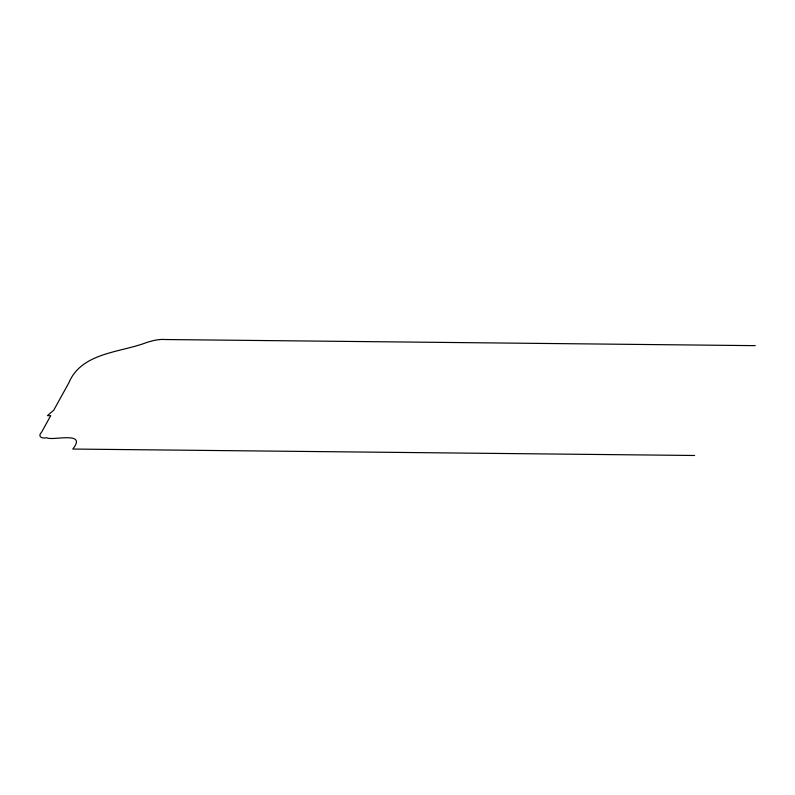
<?xml version="1.0" encoding="UTF-8"?>
<svg xmlns="http://www.w3.org/2000/svg" width="795" height="795" viewBox="0 0 795 795"><rect width="100%" height="100%" fill="white"/><g stroke="black" fill="none" stroke-linecap="round" stroke-linejoin="round"><path stroke-width="1.19" d="M755.25 345.646L165.648 339.535C159.149 338.968 152.809 340.548 146.668 342.496C120.254 352.702 81.647 352.364 68.897 382.723L53.742 410.19L47.442 415.646L50.711 415.676L41.608 432.152C37.097 436.713 42.195 438.85 46.637 437.727C52.082 441.245 87.778 430.433 72.792 449.046L694.611 455.485"/></g></svg>
